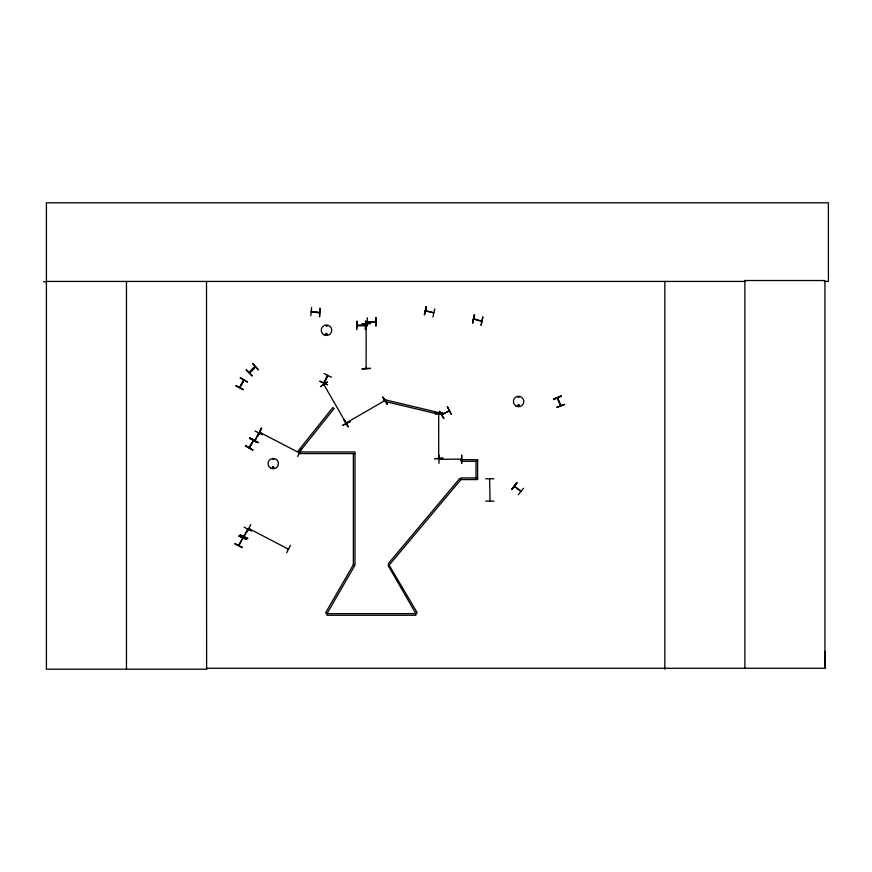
<?xml version="1.0" encoding="UTF-8"?>
<svg xmlns="http://www.w3.org/2000/svg" width="872" height="872" viewBox="0 0 872 872"><rect width="100%" height="100%" fill="white"/><g stroke="black" fill="none" stroke-linecap="round" stroke-linejoin="round"><path stroke-width="1.31" d="M824.323 281.427L828.4 281.427L828.4 202.805L46.412 202.805L46.412 669.195L206.62 669.195L206.511 668.279L824.923 668.279L825.043 651.417M243.724 380.345L239.593 387.364L240.051 386.59M243.353 380.966L243.473 380.018M249.218 447.674L249.872 447.107M253.011 441.101L253.065 440.284M324.133 382.786L324.438 382.285M310.824 315.74L311.609 307.445M320.068 308.307L319.577 316.634M319.534 316.634L319.959 308.296M366.48 323.904L366.458 324.722L366.447 323.795M366.164 368.42L366.153 367.493L366.491 368.398M438.714 414.363L438.747 413.611L439.085 414.363M272.456 467.49C274.844 464.852 273.263 470.531 272.62 467.109M273.721 459.272L272.827 459.391L273.666 459.163M325.714 333.932C327.109 336.832 327.545 331.927 325.845 333.769M327.044 334.281C325.812 332.374 326.139 335.578 326.847 334.488M517.837 405.197C519.232 408.096 519.658 403.202 517.968 405.033M519.178 405.404L518.066 405.556L519.047 405.153M384.868 400.608L384.062 401.076L385.01 400.913M384.933 400.946L384.29 401.284M441.941 414.963L449.2 410.777L441.832 414.582L442.442 414.244M520.126 491.078L520.966 491.394M366.12 367.668L366.447 368.333L366.491 367.515M438.703 413.786L438.692 458.182M424.348 314.748L426.506 306.693M433.624 312.765L425.645 311.021M434.779 308.917L432.915 317.037M472.559 322.913L474.717 314.868M238.688 545.142L242.765 538.089L239.015 545.512M253.414 440.436L249.261 447.5M253.316 440.611L249.457 447.837M243.877 536.443L247.637 529.206M327.207 376.094L327.61 375.385M323.937 384.803L324.362 385.424M489.639 478.881L490.053 500.735M326.891 326.15L326.172 325.594L326.782 326.215M261.404 428.217L257.981 435.826L261.371 428.196M257.927 435.804L261.676 428.359M260.565 432.632L259.812 432.25M234.895 543.921L242.329 547.681M238.906 536.084L246.536 539.474L238.961 535.986M247.059 532.094L250.755 524.617M249.021 528.628L288.392 549.142L287.967 548.433M299.205 452.851L298.693 452.59M301.363 449.015L297.668 456.481M290.441 545.273L286.692 552.717M243.397 389.501L236.05 385.555M239.865 387.571L243.702 380.268M239.953 387.615L243.822 380.17M247.299 382.012L240.116 377.75L247.354 381.903M256.891 442.278L249.708 438.017L256.913 442.224M255.038 431.008L262.461 434.812M249.261 447.598L253.283 440.491M255.082 440.458L258.951 433.024M319.98 381.337L327.589 384.77L320.002 381.304M324.046 373.532L331.491 377.282M323.806 382.71L327.534 375.472M324.002 382.939L327.839 375.636M244.084 536.651L247.942 529.25M324.09 382.982L327.959 375.549M247.659 538.514L240.051 535.081L247.648 538.525M251.507 531.124L244.171 527.168M357.171 325.627L365.412 325.507L357.258 325.594M375.527 322.051L374.829 321.615M323.872 384.737L324.308 385.348M345.704 422.517L346.413 423.193M250.122 372.355C247.212 373.216 256.39 364.845 254.82 367.526M255.354 367.036L249.708 372.769M255.125 440.349L258.603 432.872M518.295 396.858L519.004 397.414L518.251 396.978M511.701 489.345L516.998 482.914M514.458 486.456L515.058 486.903M520.857 491.241L514.273 486.369M518.306 494.795L523.516 488.287M357.258 325.223L365.303 325.18M367.374 321.724L368.3 321.714M368.18 321.692L367.537 321.681M365.303 325.539L364.485 325.223L365.412 325.212M374.775 321.681L375.712 322.051M246.144 370.11L252.063 375.974M249.566 372.911L255.496 366.981M251.103 371.548L253.97 368.682M258.265 369.783L252.695 363.559L258.341 369.695M319.403 312.601L311.391 311.849M272.914 467.141C275.312 466.967 271.748 468.951 273.132 467.011M473.812 318.781L481.518 321.245M259.954 431.989L260.684 432.338M249.021 528.258L249.774 528.639M343.786 419.683L348.037 426.855M387.441 404.096L382.83 397.142L387.408 404.118M346.914 422.484L346.293 422.876L384.694 400.662M342.761 425.351L350.152 421.492L342.729 425.307M384.138 401.033L384.792 400.651M449.004 410.45L448.546 411.159M439.684 411.246L443.99 418.386M451.184 414.167L447.369 406.744L451.282 414.113M375.614 322.041L367.461 322.019M561.121 395.899L553.469 399.191L561.285 396.27M553.622 399.561L561.252 396.182M557.557 398.733L557.655 397.894M560.511 405.524L560.663 404.826M557.023 407.355L564.805 404.357L556.968 407.257M514.535 486.086L520.9 491.339M326.488 333.638L326.063 334.39M311.435 311.435L319.468 312.645M439.128 455.053L438.943 463.392M439.194 459.37L461.408 459.075M461.702 463.381L461.67 455.053L461.68 463.381M367.374 322.019L375.712 321.964M357.051 321.245L356.648 329.583L356.997 321.245M367.461 321.724L375.527 321.626M362.142 323.708L370.469 323.654M367.395 326.041L367.232 317.702M375.734 325.986L375.788 317.648M437.101 413.154L434.725 413.633L443.063 413.524L439.488 413.143M434.725 413.208L437.112 413.197M439.488 413.186L443.063 413.154M434.725 413.524L437.112 413.502M439.488 413.492L443.063 413.47M434.736 458.683L443.063 458.203L434.736 458.716M485.66 478.75L493.999 478.783M485.66 501.117L493.999 501.149M43.6 281.754L46.412 281.743M46.412 281.427L744.884 281.427M354.991 453.582L299.423 453.582L299.423 451.958L334.085 408.543L332.821 407.529L298.159 450.955L299.423 451.958L354.991 451.958L354.991 564.696L353.367 564.696L325.583 612.82L326.989 613.626L415.879 613.626L417.285 612.82L388.269 563.661L459.697 478.543L460.928 479.578L477.605 479.578L477.605 459.675L460.928 459.675L460.928 461.288L477.605 461.288M477.605 477.954L460.928 477.954L460.928 479.578L389.512 564.696L388.105 565.514L415.879 613.626L415.879 615.251L326.989 615.251L326.989 613.626L354.773 565.514L353.367 564.696L353.367 453.582M311.184 311.925L319.523 312.765M481.726 321.201L473.801 319.174M425.656 310.628L433.537 312.743M260.445 432.665L259.856 432.359L299.227 452.808M557.644 397.97L560.903 405.36M560.587 405.556L557.328 397.981L560.587 405.709M298.78 452.208L299.532 452.59M288.556 548.75L287.727 548.728M235.048 543.605L242.471 547.409M235.865 385.925L243.255 389.773M251.136 438.507L258.374 442.66L249.697 438.049M249.545 438.322L256.946 442.169M245.599 445.919L252.989 449.767M240.214 534.765L247.626 538.569M366.131 368.311L366.164 323.883M246.395 369.859L252.281 375.756M439.412 411.41L443.63 418.593M382.852 397.131L387.092 404.303M344.091 419.508L348.299 426.702M323.937 384.705L346.151 423.193M376.105 317.648L376.159 325.975M365.51 321.19L365.499 329.529M824.923 668.279L824.923 280.522L744.884 280.522L744.884 668.279M664.835 281.427L664.835 669.195M475.981 461.288L475.981 477.954M206.501 281.427L206.62 669.195M126.462 281.427L126.462 669.195M385.795 399.965L385.424 401.545L439.466 414.418L439.837 412.848L385.795 399.965M426.201 306.617L424.457 314.77L426.168 306.606M474.324 314.759L472.613 322.923L474.324 314.759M482.826 317.037L481.115 325.202L482.826 317.037M245.653 445.821L252.826 450.083L245.621 445.875M516.758 482.717L511.788 489.41L516.736 482.685M327.392 382.078L320.416 386.656L327.371 382.045M365.848 321.19L365.444 329.529L365.815 321.19M370.469 323.349L362.142 323.828L370.469 323.305M370.48 368.387L362.142 368.911L370.48 368.387M270.68 468.079A5.178 5.178 0 0 0 278.44 463.599A5.178 5.178 0 0 0 270.68 459.108A5.178 5.178 0 0 0 270.68 468.079M516.006 406.025A5.21 5.21 0 0 0 523.821 401.512A5.21 5.21 0 0 0 516.006 397A5.21 5.21 0 0 0 516.006 406.025M323.861 334.804A5.276 5.276 0 0 0 331.763 330.248A5.276 5.276 0 0 0 323.861 325.681A5.276 5.276 0 0 0 323.861 334.804"/></g></svg>
